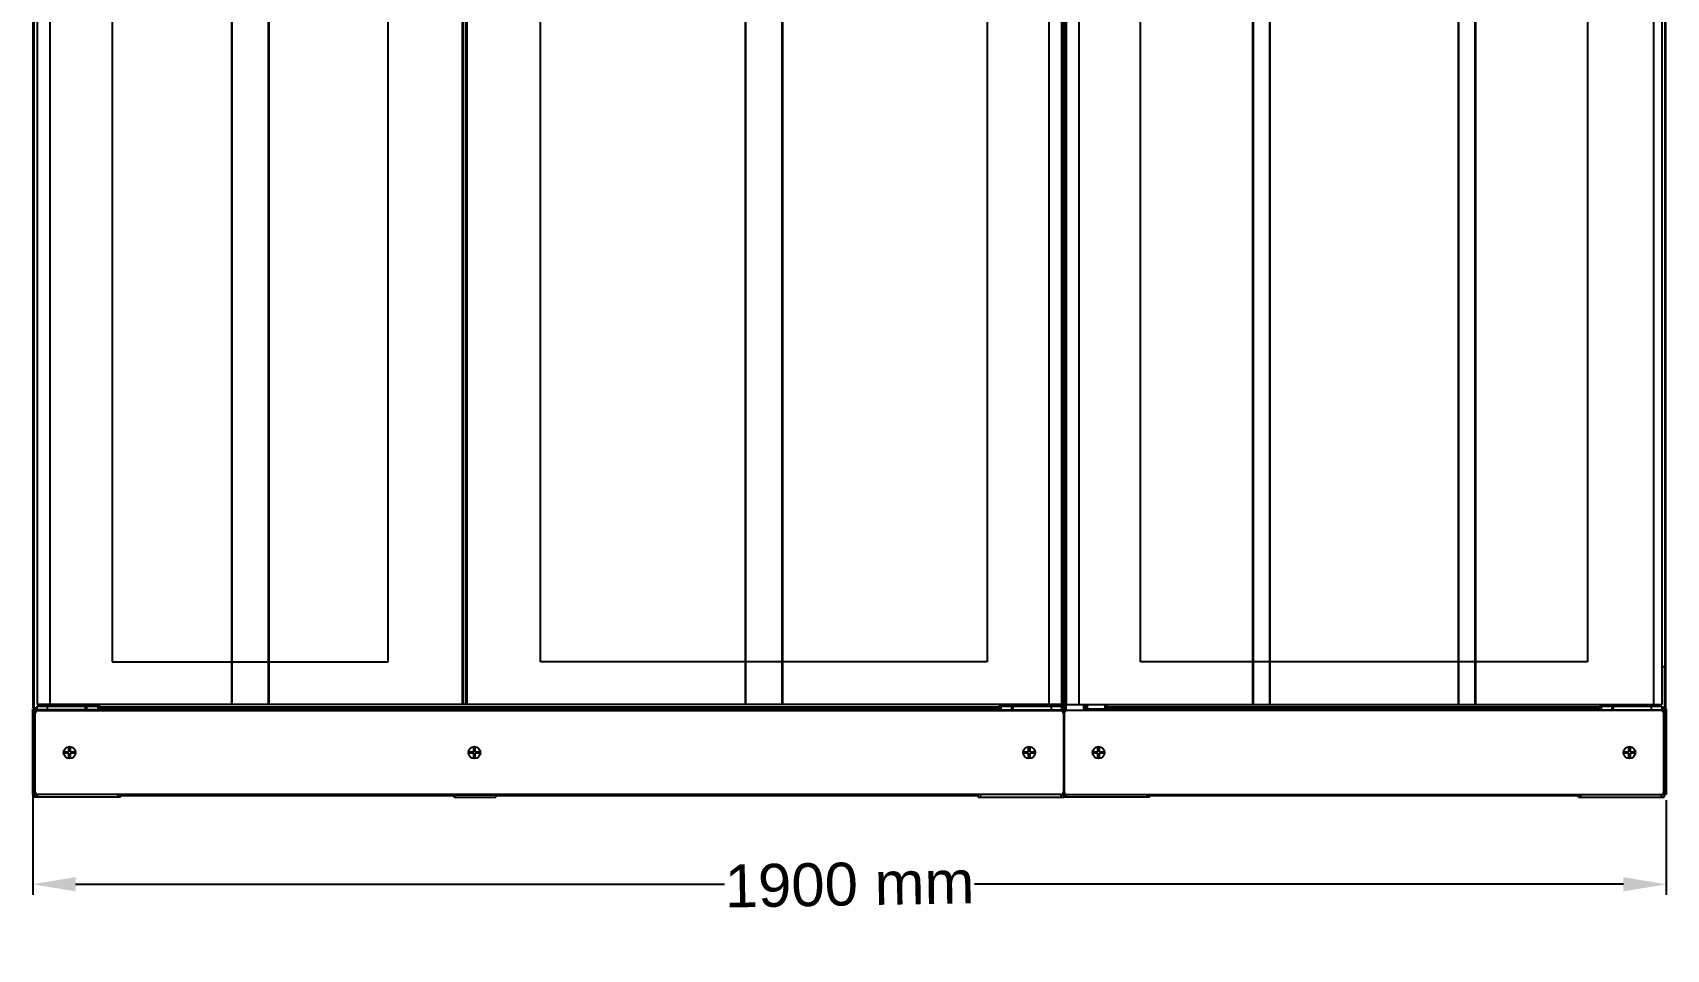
# Model space of a CAD drawing. Header units: millimetres. Extents: x 0 to 191, y -18 to 196.
# Drawn here: x 0 to 190.5, y -17.7 to 89.2 of the extents above; entities that cross this region are included whole.
import ezdxf

# ---------------------------------------------------------------- set-up
doc = ezdxf.new("R2010")
doc.units = ezdxf.units.MM
for name, color, linetype in [('2401-00329-M6-16TMHO_0', 7, 'Continuous'), ('2401-00460-M6-12PSTTHC_0', 7, 'Continuous'), ('4212-06592_0', 7, 'Continuous'), ('4212-06603_1_0', 7, 'Continuous'), ('4212-06603_1_MIR_0', 7, 'Continuous'), ('4212-06603_2_0', 7, 'Continuous'), ('4212-06603_2_MIR_0', 7, 'Continuous'), ('4212-06607_0', 7, 'Continuous'), ('4212-06610_0', 7, 'Continuous'), ('4212-06611_0', 7, 'Continuous'), ('4212-06613_3_0', 7, 'Continuous'), ('4212-06615_1_0', 7, 'Continuous'), ('4212-06615_1_MIR_0', 7, 'Continuous'), ('4212-12591_0', 7, 'Continuous'), ('4212-12594_0', 7, 'Continuous'), ('4212-12596_0', 7, 'Continuous'), ('4212-12605_0', 7, 'Continuous'), ('4212-12610_0', 7, 'Continuous'), ('4212-12611_0', 7, 'Continuous'), ('4212-12613_1_0', 7, 'Continuous'), ('4212-12617_0', 7, 'Continuous'), ('4212-12621_0', 7, 'Continuous'), ('4212-12660_1_0', 7, 'Continuous'), ('4212-14559_1_0', 7, 'Continuous'), ('BIANZIDAI_0', 7, 'Continuous')]:
    doc.layers.add(name, color=color, linetype=linetype)
doc.styles.get("Standard").update_dxf_attribs({"font": 'arial.ttf'})
doc.dimstyles.new('ISO-25', dxfattribs={"dimtxt": 2.5, "dimasz": 2.5, "dimexe": 1.25, "dimexo": 0.625, "dimtad": 1, "dimtxsty": 'Standard', "dimcen": -2.5, "dimadec": 0, "dimazin": 0, "dimtfac": 1, "dimtmove": 0, "dimatfit": 3, "dimfxl": 1, "dimarcsym": 0})

# ---------------------------------------------------------------- blocks, each defined once
blk = doc.blocks.new('*D19')
at = {"color": 0, "lineweight": -2, "transparency": 16777216}
for p, q in [((0, -0.62), (0, -11.4)), ((190.52, -0.33), (190.52, -11.4)), ((5, -10.15), (80.68, -10.15)), ((185.52, -10.15), (109.84, -10.15))]:
    blk.add_line(p, q, dxfattribs=at)
at = {"color": 0, "transparency": 16777216}
for points in [[(5, -9.32), (5, -10.98), (0, -10.15)], [(185.52, -9.32), (185.52, -10.98), (190.52, -10.15)]]:
    blk.add_solid(points, dxfattribs=at)
at = {"layer": 'Defpoints', "color": 0, "transparency": 16777216}
for p in [(0, 0), (190.52, 0.3), (190.52, -10.15)]:
    blk.add_point(p, dxfattribs=at)
at = {"color": 0, "transparency": 16777216, "insert": (95.26, -10.15), "char_height": 5, "attachment_point": 5, "rotation": 1}
blk.add_mtext('1900 mm', dxfattribs=at)

msp = doc.modelspace()

# ---------------------------------------------------------------- linework, layer by layer
at = {"color": 7}
for p, q in [((0, 0.3), (0, 0)), ((0.26, 0), (0, 0)), ((0, 0), (0, -10.15))]:
    msp.add_line(p, q, dxfattribs=at)
at = {"layer": '2401-00329-M6-16TMHO_0', "color": 7, "linetype": 'Continuous'}
for p, q in [((4.235, 5.275), (4.235, 5.8)), ((4.235, 5.8), (4.385, 5.8)), ((4.385, 5.8), (4.385, 5.275)), ((51.435, 5.8), (51.585, 5.8)), ((51.435, 5.275), (51.435, 5.8)), ((51.585, 5.8), (51.585, 5.275)), ((116.135, 5.8), (116.285, 5.8)), ((116.135, 5.275), (116.135, 5.8)), ((116.285, 5.8), (116.285, 5.275)), ((124.235, 5.8), (124.385, 5.8)), ((124.235, 5.275), (124.235, 5.8)), ((124.385, 5.8), (124.385, 5.275)), ((186.135, 5.8), (186.285, 5.8)), ((186.135, 5.275), (186.135, 5.8)), ((186.285, 5.8), (186.285, 5.275)), ((3.71, 5.125), (3.71, 5.275)), ((3.71, 5.275), (4.235, 5.275)), ((4.235, 5.125), (3.71, 5.125)), ((4.235, 4.6), (4.235, 5.125)), ((4.385, 4.6), (4.235, 4.6)), ((4.385, 5.275), (4.91, 5.275)), ((4.385, 5.125), (4.385, 4.6)), ((4.91, 5.125), (4.385, 5.125)), ((4.91, 5.275), (4.91, 5.125)), ((50.91, 5.275), (51.435, 5.275)), ((50.91, 5.125), (50.91, 5.275)), ((51.435, 5.125), (50.91, 5.125)), ((51.435, 4.6), (51.435, 5.125)), ((51.585, 4.6), (51.435, 4.6)), ((51.585, 5.275), (52.11, 5.275)), ((52.11, 5.125), (51.585, 5.125)), ((51.585, 5.125), (51.585, 4.6)), ((52.11, 5.275), (52.11, 5.125)), ((115.61, 5.275), (116.135, 5.275)), ((115.61, 5.125), (115.61, 5.275)), ((116.135, 5.125), (115.61, 5.125)), ((116.135, 4.6), (116.135, 5.125)), ((116.285, 4.6), (116.135, 4.6)), ((116.285, 5.275), (116.81, 5.275)), ((116.81, 5.125), (116.285, 5.125)), ((116.285, 5.125), (116.285, 4.6)), ((116.81, 5.275), (116.81, 5.125)), ((123.71, 5.275), (124.235, 5.275)), ((123.71, 5.125), (123.71, 5.275)), ((124.235, 5.125), (123.71, 5.125)), ((124.235, 4.6), (124.235, 5.125)), ((124.385, 4.6), (124.235, 4.6)), ((124.385, 5.275), (124.91, 5.275)), ((124.91, 5.125), (124.385, 5.125)), ((124.385, 5.125), (124.385, 4.6)), ((124.91, 5.275), (124.91, 5.125)), ((185.61, 5.275), (186.135, 5.275)), ((185.61, 5.125), (185.61, 5.275)), ((186.135, 5.125), (185.61, 5.125)), ((186.135, 4.6), (186.135, 5.125)), ((186.285, 4.6), (186.135, 4.6)), ((186.285, 5.275), (186.81, 5.275)), ((186.81, 5.125), (186.285, 5.125)), ((186.285, 5.125), (186.285, 4.6)), ((186.81, 5.275), (186.81, 5.125))]:
    msp.add_line(p, q, dxfattribs=at)
for centre in [(4.31, 5.2), (51.51, 5.2), (116.21, 5.2), (124.31, 5.2), (186.21, 5.2)]:
    msp.add_circle(centre, 0.7, dxfattribs=at)
at = {"layer": '2401-00460-M6-12PSTTHC_0', "color": 7, "linetype": 'Continuous'}
for p, q in [((63.41, 10.18), (63.41, 10.1)), ((64.61, 10.18), (64.61, 10.1)), ((105.91, 10.18), (105.91, 10.1)), ((107.11, 10.18), (107.11, 10.1)), ((111.21, 10.1), (111.21, 10.3)), ((111.81, 10.1), (111.81, 10.3)), ((133.41, 10.18), (133.41, 10.1)), ((134.61, 10.18), (134.61, 10.1)), ((175.91, 10.18), (175.91, 10.1)), ((177.11, 10.18), (177.11, 10.1))]:
    msp.add_line(p, q, dxfattribs=at)
at = {"layer": '4212-06592_0', "color": 7, "linetype": 'Continuous'}
for p, q in [((120.04, 10.07), (120.04, 195.3)), ((120.26, 195.3), (120.26, 0.3)), ((120.26, 0.3), (120.26, 195.3)), ((120.48, 195.3), (120.48, 10.069)), ((0.26, 10.42), (0.26, 0.3)), ((0.48, 10.42), (0.48, 10.07)), ((2.54, 10.8), (2.54, 10.6)), ((2.54, 10.2), (2.54, 10.1)), ((2.76, 10.2), (2.76, 10.1)), ((117.76, 10.1), (117.76, 10.2)), ((117.98, 10.6), (117.98, 10.8)), ((117.98, 10.1), (117.98, 10.2)), ((122.54, 10.8), (122.54, 10.1)), ((122.76, 10.8), (122.76, 10.1)), ((187.76, 10.1), (187.76, 10.2)), ((187.98, 10.6), (187.98, 10.8)), ((187.98, 10.1), (187.98, 10.2)), ((190.04, 10.069), (190.04, 10.42)), ((190.26, 0.3), (190.26, 10.42)), ((0.26, 0.3), (0.61, 0.3)), ((0.48, 0.33), (0.48, 0.3)), ((119.91, 0.3), (120.26, 0.3)), ((120.04, 0.3), (120.04, 0.33)), ((120.26, 0.3), (120.61, 0.3)), ((120.48, 0.331), (120.48, 0.3)), ((189.91, 0.3), (190.26, 0.3)), ((190.04, 0.3), (190.04, 0.331))]:
    msp.add_line(p, q, dxfattribs=at)
at = {"layer": '4212-06603_1_0', "color": 7, "linetype": 'Continuous'}
for p, q in [((0.26, 0), (0.26, 0.3)), ((0.482, 0.3), (0.61, 0.3)), ((0.56, 0), (0.56, 0.3)), ((9.96, 0), (9.96, 0.3)), ((10.26, 0), (10.26, 0.3)), ((120.26, 0), (120.26, 0.3)), ((120.482, 0.3), (120.61, 0.3)), ((120.56, 0), (120.56, 0.3)), ((129.96, 0), (129.96, 0.3)), ((130.26, 0), (130.26, 0.3)), ((10.26, 0), (0.26, 0)), ((130.26, 0), (120.26, 0))]:
    msp.add_line(p, q, dxfattribs=at)
at = {"layer": '4212-06603_1_MIR_0', "color": 7, "linetype": 'Continuous'}
for p, q in [((110.26, 0), (110.26, 0.3)), ((110.56, 0), (110.56, 0.3)), ((119.91, 0.3), (120.038, 0.3)), ((119.96, 0), (119.96, 0.3)), ((120.26, 0.3), (120.26, 0)), ((180.26, 0), (180.26, 0.3)), ((180.56, 0), (180.56, 0.3)), ((189.91, 0.3), (190.038, 0.3)), ((189.96, 0), (189.96, 0.3)), ((190.26, 0.3), (190.26, 0)), ((110.26, 0), (120.26, 0)), ((180.26, 0), (190.26, 0))]:
    msp.add_line(p, q, dxfattribs=at)
at = {"layer": '4212-06603_2_0', "color": 7, "linetype": 'Continuous'}
for p, q in [((7.76, 10.1), (7.76, 10.2)), ((127.76, 10.1), (127.76, 10.3))]:
    msp.add_line(p, q, dxfattribs=at)
for centre, start in [((2.98, 10.08), 146.70666), ((122.98, 10.08), 95.26755)]:
    msp.add_arc(centre, 0.22, start, 174.60176, dxfattribs=at)
at = {"layer": '4212-06603_2_MIR_0', "color": 7, "linetype": 'Continuous'}
for p, q in [((112.76, 10.1), (112.76, 10.2)), ((182.76, 10.1), (182.76, 10.2))]:
    msp.add_line(p, q, dxfattribs=at)
for centre in [(117.54, 10.08), (187.54, 10.08)]:
    msp.add_arc(centre, 0.22, 5.39824, 33.29334, dxfattribs=at)
at = {"layer": '4212-06607_0', "color": 7, "linetype": 'Continuous'}
for p, q in [((0, 195.3), (0, 10.42)), ((0.14, 195.22), (0.14, 10.42)), ((190.48, 10.42), (190.48, 195.3)), ((190.34, 10.42), (190.34, 15.22)), ((0, 10.42), (0.5, 10.42)), ((0.8, 10.8), (0.8, 10.72)), ((189.68, 10.72), (189.68, 10.8)), ((190.48, 10.42), (190.01, 10.42))]:
    msp.add_line(p, q, dxfattribs=at)
for centre, start, end in [((0.5, 10.72), 270, 271.9224), ((0.5, 10.72), 336.39486, 0), ((189.98, 10.72), 180, 203.60514)]:
    msp.add_arc(centre, 0.3, start, end, dxfattribs=at)
at = {"layer": '4212-06610_0', "color": 7, "linetype": 'Continuous'}
for p, q in [((49.28, 10.3), (49.28, 10.1)), ((53.71, 10.1), (53.71, 10.3)), ((49.01, 0.3), (49.01, 0.27)), ((49.01, 0.27), (49.28, 0.27)), ((49.28, 0), (49.28, 0.3)), ((49.28, 0.27), (53.74, 0.27)), ((53.74, 0.3), (53.74, 0.27)), ((53.74, 0.27), (54.01, 0.27)), ((54.01, 0.3), (54.01, 0)), ((49.28, 0), (54.01, 0))]:
    msp.add_line(p, q, dxfattribs=at)
for centre, radius, start, end in [((49.28, 10.03), 0.27, 90, 164.9182), ((49.28, 0.27), 0.27, 180, 270), ((49.28, 0.27), 0.02, 180, 270)]:
    msp.add_arc(centre, radius, start, end, dxfattribs=at)
at = {"layer": '4212-06611_0', "color": 7, "linetype": 'Continuous'}
for p, q in [((0, 0.3), (0, 10.3)), ((0, 10.3), (0.12, 10.3)), ((0, 10), (0.12, 10)), ((0.12, 10.42), (0.12, 10.3)), ((0.12, 0.3), (0.12, 10.3)), ((0.24, 10.3), (0.12, 10.3)), ((0.24, 10.42), (0.24, 10.3)), ((190.28, 10.3), (190.28, 10.42)), ((190.28, 10.3), (190.4, 10.3)), ((190.4, 10.3), (190.4, 10.42)), ((190.52, 10.3), (190.4, 10.3)), ((190.4, 0.3), (190.4, 10.3)), ((190.52, 10), (190.4, 10)), ((190.52, 10.3), (190.52, 0.3)), ((0.26, 6.127), (0.16, 6.185)), ((0.16, 4.215), (0.16, 6.185)), ((190.26, 6.127), (190.36, 6.185)), ((190.36, 6.185), (190.36, 4.215)), ((0.26, 4.273), (0.16, 4.215)), ((190.26, 4.273), (190.36, 4.215)), ((0, 0.6), (0.12, 0.6)), ((0, 0.3), (0.12, 0.3)), ((190.52, 0.6), (190.4, 0.6)), ((190.52, 0.3), (190.4, 0.3))]:
    msp.add_line(p, q, dxfattribs=at)
for centre, radius, start, end in [((0.12, 10.3), 0.12, 270, 0), ((190.4, 10.3), 0.12, 180, 270), ((0.2, 6.254), 0.08, 180, 240), ((190.32, 6.254), 0.08, 300, 0), ((0.2, 4.146), 0.08, 120, 180), ((190.32, 4.146), 0.08, 0, 60)]:
    msp.add_arc(centre, radius, start, end, dxfattribs=at)
at = {"layer": '4212-06613_3_0', "color": 7, "linetype": 'Continuous'}
for p, q in [((1.13, 10.6), (1.13, 10.8)), ((2.13, 10.6), (2.13, 10.8)), ((118.39, 10.6), (118.39, 10.8)), ((119.39, 10.6), (119.39, 10.8)), ((188.39, 10.6), (188.39, 10.8)), ((189.39, 10.6), (189.39, 10.8))]:
    msp.add_line(p, q, dxfattribs=at)
at = {"layer": '4212-06615_1_0', "color": 7, "linetype": 'Continuous'}
for p, q in [((0.51, 10.2), (0.51, 10.6)), ((0.51, 10.6), (7.76, 10.6)), ((7.76, 10.2), (0.51, 10.2)), ((1.71, 10.2), (1.71, 10.6)), ((2.76, 10.6), (2.76, 10.8)), ((7.76, 10.62), (2.76, 10.62)), ((6.176, 10.2), (6.176, 10.6)), ((6.332, 10.2), (6.332, 10.6)), ((7.616, 10.6), (7.616, 10.2)), ((7.76, 10.8), (7.76, 10.6)), ((7.76, 10.6), (7.76, 10.2))]:
    msp.add_line(p, q, dxfattribs=at)
at = {"layer": '4212-06615_1_MIR_0', "color": 7, "linetype": 'Continuous'}
for p, q in [((112.76, 10.8), (112.76, 10.6)), ((112.76, 10.62), (117.76, 10.62)), ((112.76, 10.6), (120.01, 10.6)), ((112.76, 10.6), (112.76, 10.2)), ((112.76, 10.2), (120.01, 10.2)), ((112.904, 10.6), (112.904, 10.2)), ((114.188, 10.2), (114.188, 10.6)), ((114.344, 10.2), (114.344, 10.6)), ((117.76, 10.6), (117.76, 10.8)), ((118.81, 10.2), (118.81, 10.6)), ((120.01, 10.6), (120.01, 10.2)), ((182.76, 10.8), (182.76, 10.6)), ((182.76, 10.62), (187.76, 10.62)), ((182.76, 10.6), (190.01, 10.6)), ((182.76, 10.6), (182.76, 10.2)), ((182.76, 10.2), (190.01, 10.2)), ((182.904, 10.6), (182.904, 10.2)), ((184.188, 10.2), (184.188, 10.6)), ((184.344, 10.2), (184.344, 10.6)), ((187.76, 10.6), (187.76, 10.8)), ((188.81, 10.2), (188.81, 10.6)), ((190.01, 10.6), (190.01, 10.2))]:
    msp.add_line(p, q, dxfattribs=at)
at = {"layer": '4212-12591_0', "color": 7, "linetype": 'Continuous'}
for p, q in [((125.26, 10.3), (125.26, 10.8)), ((182.76, 10.52), (125.26, 10.52)), ((182.76, 10.3), (125.26, 10.3))]:
    msp.add_line(p, q, dxfattribs=at)
at = {"layer": '4212-12594_0', "color": 7, "linetype": 'Continuous'}
for p, q in [((112.76, 10.52), (7.76, 10.52)), ((112.76, 10.3), (7.76, 10.3))]:
    msp.add_line(p, q, dxfattribs=at)
at = {"layer": '4212-12596_0', "color": 7, "linetype": 'Continuous'}
for p, q in [((122.76, 10.8), (122.76, 10.3)), ((122.76, 10.3), (125.26, 10.3)), ((122.98, 10.8), (122.98, 10.3)), ((125.04, 10.8), (125.04, 10.3))]:
    msp.add_line(p, q, dxfattribs=at)
at = {"layer": '4212-12605_0', "color": 7, "linetype": 'Continuous'}
for p, q in [((122.797, 10.2), (122.76, 10.2)), ((130.26, 0.2), (180.26, 0.2))]:
    msp.add_line(p, q, dxfattribs=at)
at = {"layer": '4212-12610_0', "color": 7, "linetype": 'Continuous'}
for p, q in [((53.71, 10.18), (111.21, 10.18)), ((58.01, 10.3), (58.01, 10.18)), ((111.81, 10.18), (112.76, 10.18)), ((112.51, 10.3), (112.51, 10.18)), ((127.76, 10.18), (182.76, 10.18)), ((128.01, 10.3), (128.01, 10.18)), ((182.51, 10.3), (182.51, 10.18))]:
    msp.add_line(p, q, dxfattribs=at)
msp.add_arc((122.95, 10.32), 0.14, 188.23552, 214.10136, dxfattribs=at)
at = {"layer": '4212-12611_0', "color": 7, "linetype": 'Continuous'}
for p, q in [((49.071, 10.2), (7.76, 10.2)), ((10.26, 0.2), (49.02, 0.2)), ((54.01, 0.2), (110.26, 0.2))]:
    msp.add_line(p, q, dxfattribs=at)
at = {"layer": '4212-12613_1_0', "color": 7, "linetype": 'Continuous'}
for p, q in [((120.51, 195.3), (120.51, 10.8)), ((122.01, 195.3), (122.01, 10.8)), ((142.268, 195.3), (142.268, 10.8)), ((142.331, 195.3), (142.331, 10.8)), ((168.189, 195.3), (168.189, 10.8)), ((168.252, 195.3), (168.252, 10.8)), ((189.01, 195.3), (189.01, 10.8)), ((190.01, 195.3), (190.01, 10.8)), ((129.18, 15.8), (129.18, 190.32)), ((181.34, 190.32), (181.34, 15.8)), ((144.248, 133.3), (144.248, 10.8)), ((144.274, 133.3), (144.274, 10.8)), ((166.246, 133.3), (166.246, 10.8)), ((166.272, 133.3), (166.272, 10.8)), ((181.34, 15.8), (129.18, 15.8)), ((120.51, 10.8), (190.01, 10.8))]:
    msp.add_line(p, q, dxfattribs=at)
at = {"layer": '4212-12617_0', "color": 7, "linetype": 'Continuous'}
for p, q in [((0.31, 0.6), (0.31, 9.8)), ((0.61, 10.1), (119.91, 10.1)), ((120.21, 9.8), (120.21, 0.6)), ((119.91, 0.3), (0.61, 0.3))]:
    msp.add_line(p, q, dxfattribs=at)
for centre, start, end in [((0.61, 9.8), 90, 180), ((119.91, 9.8), 0, 90), ((0.61, 0.6), 180, 270), ((119.91, 0.6), 270, 0)]:
    msp.add_arc(centre, 0.3, start, end, dxfattribs=at)
at = {"layer": '4212-12621_0', "color": 7, "linetype": 'Continuous'}
for p, q in [((120.31, 9.8), (120.31, 0.6)), ((189.91, 10.1), (120.61, 10.1)), ((190.21, 0.6), (190.21, 9.8)), ((120.61, 0.3), (189.91, 0.3))]:
    msp.add_line(p, q, dxfattribs=at)
for centre, start, end in [((120.61, 9.8), 90, 180), ((189.91, 9.8), 0, 90), ((120.61, 0.6), 180, 270), ((189.91, 0.6), 270, 0)]:
    msp.add_arc(centre, 0.3, start, end, dxfattribs=at)
at = {"layer": '4212-12660_1_0', "color": 7, "linetype": 'Continuous'}
for p, q in [((50.51, 195.3), (50.51, 10.8)), ((50.63, 195.3), (50.63, 10.8)), ((83.085, 195.3), (83.085, 10.8)), ((83.144, 195.3), (83.144, 10.8)), ((87.376, 195.3), (87.376, 10.8)), ((87.435, 195.3), (87.435, 10.8)), ((118.51, 195.3), (118.51, 10.8)), ((120.01, 195.3), (120.01, 10.8)), ((59.205, 15.8), (59.205, 190.32)), ((111.315, 190.32), (111.315, 15.8)), ((111.315, 15.8), (59.205, 15.8)), ((120.01, 10.8), (50.51, 10.8))]:
    msp.add_line(p, q, dxfattribs=at)
at = {"layer": '4212-14559_1_0', "color": 7, "linetype": 'Continuous'}
for p, q in [((0.51, 195.3), (0.51, 10.8)), ((2.01, 195.3), (2.01, 10.8)), ((23.185, 195.3), (23.185, 10.8)), ((23.244, 195.3), (23.244, 10.8)), ((27.476, 195.3), (27.476, 10.8)), ((27.535, 195.3), (27.535, 10.8)), ((50.09, 195.3), (50.09, 10.8)), ((50.21, 195.3), (50.21, 10.8)), ((50.23, 10.8), (50.23, 195.3)), ((9.28, 190.27), (9.28, 15.8)), ((41.44, 15.8), (41.44, 190.27)), ((9.28, 15.8), (41.44, 15.8)), ((50.51, 10.8), (0.51, 10.8))]:
    msp.add_line(p, q, dxfattribs=at)
at = {"layer": 'BIANZIDAI_0', "color": 7, "linetype": 'Continuous'}
for p, q in [((190.361, 195.22), (190.361, 15.22)), ((190.361, 15.22), (190.01, 15.22))]:
    msp.add_line(p, q, dxfattribs=at)

# ---------------------------------------------------------------- dimensions: what is measured, and where the dimension line sits
at = {"color": 7}
dim = msp.add_linear_dim(base=(190.52, -10.15), p1=(0, 0), p2=(190.52, 0.3), text='1900 mm', dimstyle='ISO-25', override={"dimtxt": 5, "dimasz": 5}, dxfattribs=at)
dim.commit()
dim.dimension.update_dxf_attribs({"geometry": '*D19', "text_midpoint": (95.26, -10.15), "text_rotation": 1})

doc.saveas('drawing.dxf')
